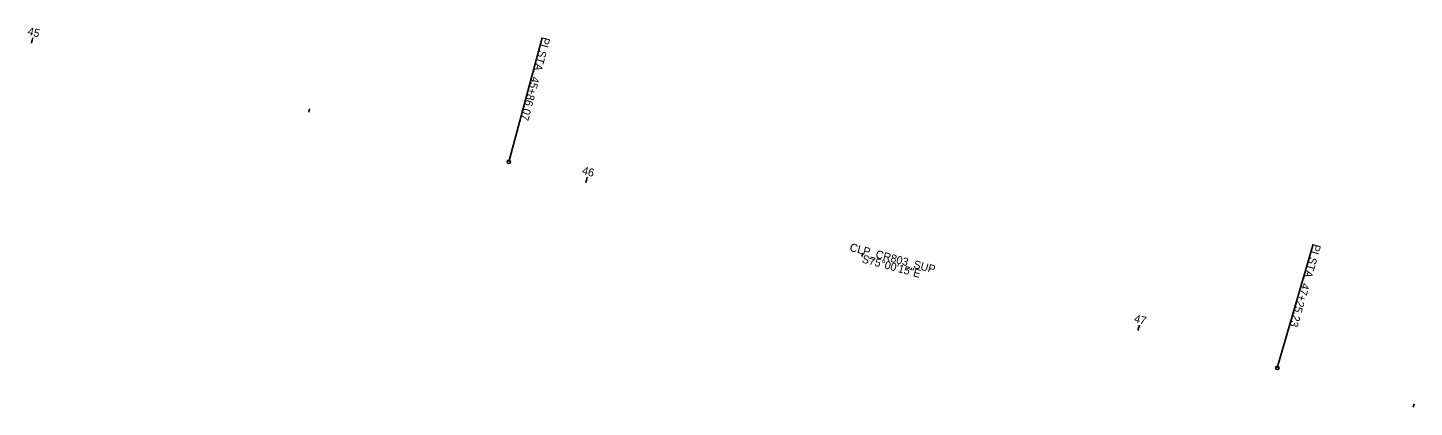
# Model space of a CAD drawing. Extents: x 1984146 to 1988426, y 752369 to 752822.
# Drawn here: x 1987402.3 to 1987644.8, y 752584.8 to 752651.1 of the extents above; entities that cross this region are included whole.
import ezdxf

# ---------------------------------------------------------------- set-up
doc = ezdxf.new("R2010")
doc.units = 0
for name, color, linetype in [('DR_P_Ditch', 7, 'Continuous'), ('DR_P_Drainage_Area', 7, 'Continuous'), ('DR_P_Flood_Boundary', 7, 'Continuous'), ('DR_P_Storm_Sewer', 7, 'Continuous'), ('DT_X_Island', 7, 'Continuous'), ('MD_P_Intersection_MatchLine', 7, 'Continuous'), ('PV_P_Bikeway', 7, 'Continuous'), ('PV_X_COP', 7, 'Continuous'), ('PV_X_EOP', 7, 'Continuous'), ('SC_Scratch2', 7, 'Continuous'), ('SC_Scratch3', 7, 'Continuous'), ('SC_Scratch4', 7, 'Continuous')]:
    doc.layers.add(name, color=color, linetype=linetype)

msp = doc.modelspace()

# ---------------------------------------------------------------- linework, layer by layer
at = {"layer": 'DR_P_Ditch'}
for p, q in [((1987402.94, 752648.43), (1987403.18, 752649.4)), ((1987499.92, 752624.06), (1987500.08, 752624.64)), ((1987596.52, 752598.19), (1987596.67, 752598.77))]:
    msp.add_line(p, q, dxfattribs=at)
at = {"layer": 'DR_P_Drainage_Area'}
for p, q in [((1987402.94, 752648.43), (1987403.18, 752649.4)), ((1987451.46, 752636.37), (1987451.61, 752636.95)), ((1987499.92, 752624.06), (1987500.18, 752625.03)), ((1987548.22, 752611.13), (1987548.37, 752611.71)), ((1987596.52, 752598.19), (1987596.78, 752599.15)), ((1987644.68, 752584.77), (1987644.85, 752585.35))]:
    msp.add_line(p, q, dxfattribs=at)
at = {"layer": 'DR_P_Storm_Sewer'}
for p, q in [((1987486.46, 752627.67), (1987492.29, 752649.4)), ((1987620.89, 752591.66), (1987627.14, 752613.27))]:
    msp.add_line(p, q, dxfattribs=at)
for centre in [(1987486.46, 752627.67), (1987620.89, 752591.66)]:
    msp.add_circle(centre, 0.3, dxfattribs=at)
at = {"layer": 'DT_X_Island'}
for p, q in [((1987486.46, 752627.67), (1987492.29, 752649.4)), ((1987620.89, 752591.66), (1987627.14, 752613.27))]:
    msp.add_line(p, q, dxfattribs=at)
for centre in [(1987486.46, 752627.67), (1987620.89, 752591.66)]:
    msp.add_circle(centre, 0.3, dxfattribs=at)
at = {"layer": 'MD_P_Intersection_MatchLine'}
msp.add_line((1987402.94, 752648.43), (1987403.08, 752649.02), dxfattribs=at)
at = {"layer": 'PV_X_COP'}
for p, q in [((1987486.46, 752627.67), (1987492.29, 752649.4)), ((1987620.89, 752591.66), (1987627.14, 752613.27))]:
    msp.add_line(p, q, dxfattribs=at)
for centre in [(1987486.46, 752627.67), (1987620.89, 752591.66)]:
    msp.add_circle(centre, 0.3, dxfattribs=at)

# ---------------------------------------------------------------- texts
at = {"layer": 'DR_P_Ditch'}
msp.add_text('45', height=1.4, rotation=346.0386, dxfattribs=at).set_placement((1987402.18, 752649.93))
at = {"layer": 'DR_P_Drainage_Area'}
for s, rotation, p in [('45', 346.0386, (1987402.18, 752649.93)), ('46', 345.0043, (1987499.17, 752625.58)), ('47', 345.0043, (1987595.73, 752599.7))]:
    msp.add_text(s, height=1.4, rotation=rotation, dxfattribs=at).set_placement(p)
at = {"layer": 'DR_P_Flood_Boundary'}
msp.add_text('S75°00\'15"E', height=1.4, rotation=345.0043, dxfattribs=at).set_placement((1987548.13, 752610.11))
at = {"layer": 'DR_P_Storm_Sewer'}
for s, rotation, p in [('PI', 255.0043, (1987492.36, 752649.6)), (' STA. ', 255.0043, (1987491.89, 752647.82)), ('45+86.07', 255.0043, (1987490.52, 752642.71)), ('PI', 253.8585, (1987627.21, 752613.43)), (' STA. ', 253.8585, (1987626.7, 752611.66)), ('47+25.23', 253.8585, (1987625.23, 752606.58))]:
    msp.add_text(s, height=1.4, rotation=rotation, dxfattribs=at).set_placement(p)
at = {"layer": 'DT_X_Island'}
for s, rotation, p in [('PI', 255.0043, (1987492.36, 752649.6)), (' STA. ', 255.0043, (1987491.89, 752647.82)), ('45+86.07', 255.0043, (1987490.52, 752642.71)), ('PI', 253.8585, (1987627.21, 752613.43)), (' STA. ', 253.8585, (1987626.7, 752611.66)), ('47+25.23', 253.8585, (1987625.23, 752606.58))]:
    msp.add_text(s, height=1.4, rotation=rotation, dxfattribs=at).set_placement(p)
at = {"layer": 'PV_P_Bikeway'}
msp.add_text('CLP_CR803_SUP', height=1.4, rotation=345.0043, dxfattribs=at).set_placement((1987545.98, 752612.15))
at = {"layer": 'PV_X_COP'}
for s, rotation, p in [('PI', 255.0043, (1987492.36, 752649.6)), (' STA. ', 255.0043, (1987491.89, 752647.82)), ('45+86.07', 255.0043, (1987490.52, 752642.71)), ('PI', 253.8585, (1987627.21, 752613.43)), (' STA. ', 253.8585, (1987626.7, 752611.66)), ('47+25.23', 253.8585, (1987625.23, 752606.58))]:
    msp.add_text(s, height=1.4, rotation=rotation, dxfattribs=at).set_placement(p)
at = {"layer": 'PV_X_EOP'}
msp.add_text('CLP_CR803_SUP', height=1.4, rotation=345.0043, dxfattribs=at).set_placement((1987545.98, 752612.15))
at = {"layer": 'SC_Scratch2'}
msp.add_text('S75°00\'15"E', height=1.4, rotation=345.0043, dxfattribs=at).set_placement((1987548.13, 752610.11))
at = {"layer": 'SC_Scratch3'}
msp.add_text('S75°00\'15"E', height=1.4, rotation=345.0043, dxfattribs=at).set_placement((1987548.13, 752610.11))
at = {"layer": 'SC_Scratch4'}
msp.add_text('CLP_CR803_SUP', height=1.4, rotation=345.0043, dxfattribs=at).set_placement((1987545.98, 752612.15))

doc.saveas('drawing.dxf')
